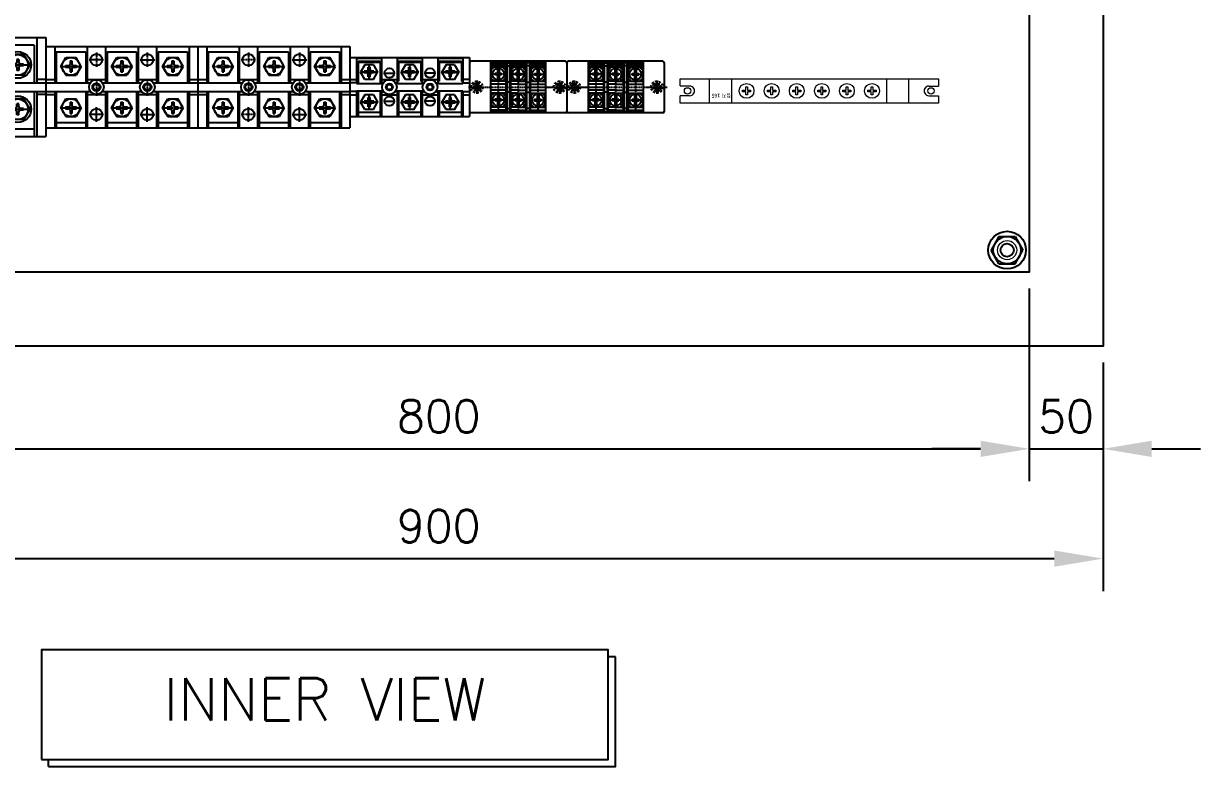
# Model space of a CAD drawing. Header units: millimetres. Extents: x 60229 to 91621, y 21923 to 36546.
# Drawn here: x 69393 to 70190, y 28672 to 29175 of the extents above; entities that cross this region are included whole.
import ezdxf
from ezdxf.enums import TextEntityAlignment as Align

# ---------------------------------------------------------------- set-up
doc = ezdxf.new("R2010")
doc.units = ezdxf.units.MM
doc.linetypes.add('CENTER2', pattern=[1.125, 0.75, -0.125, 0.125, -0.125])
doc.linetypes.add('HIDDEN', pattern=[2.5, 1.5, -1])
for name, color, linetype in [('CEN', 1, 'CENTER2'), ('D', 3, 'Continuous'), ('HID', 2, 'HIDDEN'), ('MCCB및기기 심벌(제출)', 4, 'Continuous'), ('속판', 3, 'Continuous'), ('속판.500(구멍NC)', 2, 'Continuous')]:
    doc.layers.add(name, color=color, linetype=linetype)
doc.styles.add('GHS', font='romans.shx', dxfattribs={"bigfont": 'ghs.shx'})
doc.styles.add('gs-1', font='NGULIM.TTF')
doc.styles.add('ROMANS', font='romans.shx', dxfattribs={"bigfont": 'fhg.shx'})
doc.dimstyles.new('STANDARD$0', dxfattribs={"dimscale": 12, "dimtxt": 2, "dimasz": 3, "dimexe": 2, "dimexo": 1, "dimgap": 1, "dimtad": 1, "dimdec": 0, "dimzin": 0, "dimdsep": 46, "dimtxsty": 'ROMANS', "dimcen": 0, "dimclrd": 3, "dimclre": 3, "dimclrt": 7, "dimadec": 0, "dimazin": 0, "dimtfac": 0.5, "dimtdec": 0, "dimtix": 1, "dimtmove": 1, "dimatfit": 3, "dimfxl": 1, "dimtolj": 1, "dimtzin": 0, "dimarcsym": 0})

# ---------------------------------------------------------------- blocks, each defined once
blk = doc.blocks.new('*D185')
at = {"color": 3, "lineweight": -2, "transparency": 16777216}
for p, q in [((69274.42, 28995.64), (69274.42, 28865.11)), ((70074.42, 28995.64), (70074.42, 28865.11)), ((69307.42, 28887.11), (70041.42, 28887.11))]:
    blk.add_line(p, q, dxfattribs=at)
at = {"color": 3, "transparency": 16777216}
for points in [[(69307.42, 28892.61), (69307.42, 28881.61), (69274.42, 28887.11)], [(70041.42, 28892.61), (70041.42, 28881.61), (70074.42, 28887.11)]]:
    blk.add_solid(points, dxfattribs=at)
at = {"lineweight": -2, "transparency": 16777216, "insert": (69674.42, 28909.11), "char_height": 22, "attachment_point": 5, "style": 'ROMANS'}
blk.add_mtext('\\A1;800', dxfattribs=at)
blk = doc.blocks.new('*D186')
at = {"color": 3, "lineweight": -2, "transparency": 16777216}
for p, q in [((70074.42, 28995.64), (70074.42, 28865.11)), ((70124.42, 28945.64), (70124.42, 28865.11)), ((70041.42, 28887.11), (70008.42, 28887.11)), ((70074.42, 28887.11), (70124.42, 28887.11)), ((70157.42, 28887.11), (70190.42, 28887.11))]:
    blk.add_line(p, q, dxfattribs=at)
at = {"color": 3, "transparency": 16777216}
for points in [[(70041.42, 28892.61), (70041.42, 28881.61), (70074.42, 28887.11)], [(70157.42, 28892.61), (70157.42, 28881.61), (70124.42, 28887.11)]]:
    blk.add_solid(points, dxfattribs=at)
at = {"lineweight": -2, "transparency": 16777216, "insert": (70099.42, 28909.11), "char_height": 22, "attachment_point": 5, "style": 'ROMANS'}
blk.add_mtext('\\A1;50', dxfattribs=at)
blk = doc.blocks.new('*D187')
at = {"color": 3, "lineweight": -2, "transparency": 16777216}
for p, q in [((69224.42, 28945.64), (69224.42, 28790.78)), ((70124.42, 28945.64), (70124.42, 28790.78)), ((69257.42, 28812.78), (70091.42, 28812.78))]:
    blk.add_line(p, q, dxfattribs=at)
at = {"color": 3, "transparency": 16777216}
for points in [[(69257.42, 28818.28), (69257.42, 28807.28), (69224.42, 28812.78)], [(70091.42, 28818.28), (70091.42, 28807.28), (70124.42, 28812.78)]]:
    blk.add_solid(points, dxfattribs=at)
at = {"lineweight": -2, "transparency": 16777216, "insert": (69674.42, 28834.78), "char_height": 22, "attachment_point": 5, "style": 'ROMANS'}
blk.add_mtext('\\A1;900', dxfattribs=at)
blk = doc.blocks.new('A$C24630F88')
at = {"color": 163}
for p, q in [((7.25, 22.08), (2, 12.75)), ((18.25, 22.08), (7.25, 22.08)), ((18.25, 22.08), (23.5, 12.75)), ((7.25, 3.42), (2, 12.75)), ((18.25, 3.42), (23.5, 12.75)), ((18.25, 3.42), (7.25, 3.42))]:
    blk.add_line(p, q, dxfattribs=at)
at = {"color": 252}
blk.add_circle((12.75, 12.75), 12.75, dxfattribs=at)
at = {"color": 163}
blk.add_circle((12.75, 12.75), 9.33, dxfattribs=at)
at = {"color": 153}
blk.add_circle((12.75, 12.75), 4.47, dxfattribs=at)
at = {"layer": '속판', "color": 54, "lineweight": 0}
blk.add_circle((12.75, 12.75), 6.5, dxfattribs=at)
blk = doc.blocks.new('3P 150A')
at = {"color": 2}
for p, q in [((-38.49, 33.51), (77.51, 33.51)), ((-38.49, 33.51), (-38.49, -33.49)), ((-32.29, 33.51), (-32.29, 3.01)), ((-31.99, 33.51), (71.01, 33.51)), ((-20.99, 33.51), (60.01, 33.51)), ((-6.69, 33.51), (-6.69, 3.01)), ((-0.99, 33.51), (-0.99, 26)), ((1.01, 33.51), (1.01, 26)), ((6.71, 33.51), (6.71, 3.01)), ((32.31, 33.51), (32.31, 3.01)), ((38.01, 33.51), (38.01, 26)), ((40.01, 33.51), (40.01, 26)), ((45.71, 33.51), (45.71, 3.01)), ((71.31, 33.51), (71.31, 3.01)), ((77.51, 33.51), (77.51, -33.49)), ((-30.49, 28.51), (-8.49, 28.51)), ((-30.49, 28.51), (-30.49, 3.01)), ((-8.49, 28.51), (-8.49, 3.01)), ((8.51, 28.51), (8.51, 3.01)), ((8.51, 28.51), (30.51, 28.51)), ((30.51, 28.51), (30.51, 3.01)), ((69.51, 28.51), (47.51, 28.51)), ((47.51, 28.51), (47.51, 3.01)), ((69.51, 28.51), (69.51, 3.01)), ((-27.58, 15.01), (-23.54, 22.01)), ((-23.54, 22.01), (-15.45, 22.01)), ((-20.09, 18.76), (-18.89, 18.76)), ((-20.09, 18.76), (-20.09, 16.61)), ((-18.89, 18.76), (-18.89, 16.61)), ((-11.41, 15.01), (-15.45, 22.01)), ((-0.99, 17.02), (-0.99, 5.11)), ((1.01, 17.02), (1.01, 5.11)), ((11.42, 15.01), (15.46, 22.01)), ((15.46, 22.01), (23.55, 22.01)), ((18.91, 18.76), (20.11, 18.76)), ((18.91, 18.76), (18.91, 16.61)), ((20.11, 18.76), (20.11, 16.61)), ((27.59, 15.01), (23.55, 22.01)), ((38.01, 17.02), (38.01, 5.11)), ((40.01, 17.02), (40.01, 5.11)), ((50.42, 15.01), (54.46, 22.01)), ((62.55, 22.01), (54.46, 22.01)), ((57.91, 18.76), (57.91, 16.61)), ((59.11, 18.76), (57.91, 18.76)), ((59.11, 18.76), (59.11, 16.61)), ((66.59, 15.01), (62.55, 22.01)), ((-27.58, 15.01), (-23.54, 8.01)), ((-23.54, 8.01), (-15.45, 8.01)), ((-23.24, 15.61), (-23.24, 14.41)), ((-23.24, 15.61), (-21.09, 15.61)), ((-23.24, 14.41), (-21.09, 14.41)), ((-20.09, 13.41), (-20.09, 11.26)), ((-20.09, 11.26), (-18.89, 11.26)), ((-18.89, 13.41), (-18.89, 11.26)), ((-17.89, 15.61), (-15.74, 15.61)), ((-17.89, 14.41), (-15.74, 14.41)), ((-15.74, 15.61), (-15.74, 14.41)), ((-11.41, 15.01), (-15.45, 8.01)), ((11.42, 15.01), (15.46, 8.01)), ((15.46, 8.01), (23.55, 8.01)), ((15.76, 15.61), (15.76, 14.41)), ((15.76, 15.61), (17.91, 15.61)), ((15.76, 14.41), (17.91, 14.41)), ((18.91, 13.41), (18.91, 11.26)), ((18.91, 11.26), (20.11, 11.26)), ((20.11, 13.41), (20.11, 11.26)), ((21.11, 15.61), (23.26, 15.61)), ((21.11, 14.41), (23.26, 14.41)), ((23.26, 15.61), (23.26, 14.41)), ((27.59, 15.01), (23.55, 8.01)), ((50.42, 15.01), (54.46, 8.01)), ((62.55, 8.01), (54.46, 8.01)), ((56.91, 15.61), (54.76, 15.61)), ((54.76, 15.61), (54.76, 14.41)), ((56.91, 14.41), (54.76, 14.41)), ((57.91, 13.41), (57.91, 11.26)), ((59.11, 11.26), (57.91, 11.26)), ((59.11, 13.41), (59.11, 11.26)), ((62.26, 15.61), (60.11, 15.61)), ((62.26, 14.41), (60.11, 14.41)), ((62.26, 15.61), (62.26, 14.41)), ((66.59, 15.01), (62.55, 8.01)), ((-38.49, 5.11), (-32.29, 5.11)), ((-38.49, 3.01), (-3.99, 3.01)), ((-6.49, 5.11), (6.51, 5.11)), ((4.01, 3.01), (35.01, 3.01)), ((45.51, 5.11), (32.51, 5.11)), ((43.01, 3.01), (77.51, 3.01)), ((77.51, 5.11), (71.31, 5.11)), ((-38.49, -2.99), (-3.99, -2.99)), ((-38.49, -5.09), (-32.29, -5.09)), ((-32.29, -2.99), (-32.29, -33.49)), ((-30.49, -2.99), (-30.49, -33.49)), ((-8.49, -2.99), (-8.49, -33.49)), ((-6.69, -2.99), (-6.69, -33.49)), ((-6.49, -5.09), (6.51, -5.09)), ((-0.99, -5.09), (-0.99, -17)), ((1.01, -5.09), (1.01, -17)), ((4.01, -2.99), (35.01, -2.99)), ((6.71, -2.99), (6.71, -33.49)), ((8.51, -2.99), (8.51, -33.49)), ((30.51, -2.99), (30.51, -33.49)), ((32.31, -2.99), (32.31, -33.49)), ((45.51, -5.09), (32.51, -5.09)), ((38.01, -5.09), (38.01, -17)), ((40.01, -5.09), (40.01, -17)), ((43.01, -2.99), (77.51, -2.99)), ((45.71, -2.99), (45.71, -33.49)), ((47.51, -2.99), (47.51, -33.49)), ((69.51, -2.99), (69.51, -33.49)), ((71.31, -2.99), (71.31, -33.49)), ((77.51, -5.09), (71.31, -5.09)), ((-27.58, -14.99), (-23.54, -7.99)), ((-27.58, -14.99), (-23.54, -21.99)), ((-23.54, -7.99), (-15.45, -7.99)), ((-23.24, -14.39), (-21.09, -14.39)), ((-23.24, -15.59), (-23.24, -14.39)), ((-23.24, -15.59), (-21.09, -15.59)), ((-20.09, -13.39), (-20.09, -11.24)), ((-20.09, -11.24), (-18.89, -11.24)), ((-18.89, -13.39), (-18.89, -11.24)), ((-17.89, -14.39), (-15.74, -14.39)), ((-17.89, -15.59), (-15.74, -15.59)), ((-15.74, -15.59), (-15.74, -14.39)), ((-11.41, -14.99), (-15.45, -7.99)), ((-11.41, -14.99), (-15.45, -21.99)), ((11.42, -14.99), (15.46, -7.99)), ((11.42, -14.99), (15.46, -21.99)), ((15.46, -7.99), (23.55, -7.99)), ((15.76, -14.39), (17.91, -14.39)), ((15.76, -15.59), (15.76, -14.39)), ((15.76, -15.59), (17.91, -15.59)), ((18.91, -13.39), (18.91, -11.24)), ((18.91, -11.24), (20.11, -11.24)), ((20.11, -13.39), (20.11, -11.24)), ((21.11, -14.39), (23.26, -14.39)), ((21.11, -15.59), (23.26, -15.59)), ((23.26, -15.59), (23.26, -14.39)), ((27.59, -14.99), (23.55, -7.99)), ((27.59, -14.99), (23.55, -21.99)), ((50.42, -14.99), (54.46, -7.99)), ((50.42, -14.99), (54.46, -21.99)), ((62.55, -7.99), (54.46, -7.99)), ((54.76, -15.59), (54.76, -14.39)), ((56.91, -14.39), (54.76, -14.39)), ((56.91, -15.59), (54.76, -15.59)), ((59.11, -11.24), (57.91, -11.24)), ((57.91, -13.39), (57.91, -11.24)), ((59.11, -13.39), (59.11, -11.24)), ((62.26, -14.39), (60.11, -14.39)), ((62.26, -15.59), (60.11, -15.59)), ((62.26, -15.59), (62.26, -14.39)), ((66.59, -14.99), (62.55, -7.99)), ((66.59, -14.99), (62.55, -21.99)), ((-23.54, -21.99), (-15.45, -21.99)), ((-20.09, -18.74), (-20.09, -16.59)), ((-20.09, -18.74), (-18.89, -18.74)), ((-18.89, -18.74), (-18.89, -16.59)), ((15.46, -21.99), (23.55, -21.99)), ((18.91, -18.74), (18.91, -16.59)), ((18.91, -18.74), (20.11, -18.74)), ((20.11, -18.74), (20.11, -16.59)), ((62.55, -21.99), (54.46, -21.99)), ((57.91, -18.74), (57.91, -16.59)), ((59.11, -18.74), (57.91, -18.74)), ((59.11, -18.74), (59.11, -16.59)), ((-30.49, -28.49), (-8.49, -28.49)), ((-0.99, -25.98), (-0.99, -33.49)), ((1.01, -25.98), (1.01, -33.49)), ((8.51, -28.49), (30.51, -28.49)), ((38.01, -25.98), (38.01, -33.49)), ((40.01, -25.98), (40.01, -33.49)), ((69.51, -28.49), (47.51, -28.49)), ((-38.49, -33.49), (77.51, -33.49))]:
    blk.add_line(p, q, dxfattribs=at)
for centre, radius in [((-19.49, 15.01), 9.02), ((0.01, 21.51), 4.6), ((19.51, 15.01), 9.02), ((39.01, 21.51), 4.6), ((58.51, 15.01), 9.02), ((-19.49, 15.01), 7), ((19.51, 15.01), 7), ((58.51, 15.01), 7), ((0.01, 0.01), 5), ((0.01, 0.01), 2.75), ((39.01, 0.01), 5), ((39.01, 0.01), 2.75), ((-19.49, -14.99), 9.02), ((19.51, -14.99), 9.02), ((58.51, -14.99), 9.02), ((-19.49, -14.99), 7), ((19.51, -14.99), 7), ((58.51, -14.99), 7), ((0.01, -21.49), 4.6), ((39.01, -21.49), 4.6)]:
    blk.add_circle(centre, radius, dxfattribs=at)
for centre, start, end in [((-21.09, 16.61), 270, 0), ((-17.89, 16.61), 180, 270), ((17.91, 16.61), 270, 0), ((21.11, 16.61), 180, 270), ((56.91, 16.61), 270, 0), ((60.11, 16.61), 180, 270), ((-21.09, 13.41), 0, 90), ((-17.89, 13.41), 90, 180), ((17.91, 13.41), 0, 90), ((21.11, 13.41), 90, 180), ((56.91, 13.41), 0, 90), ((60.11, 13.41), 90, 180), ((-21.09, -13.39), 270, 0), ((-21.09, -16.59), 0, 90), ((-17.89, -13.39), 180, 270), ((-17.89, -16.59), 90, 180), ((17.91, -13.39), 270, 0), ((17.91, -16.59), 0, 90), ((21.11, -13.39), 180, 270), ((21.11, -16.59), 90, 180), ((56.91, -13.39), 270, 0), ((56.91, -16.59), 0, 90), ((60.11, -13.39), 180, 270), ((60.11, -16.59), 90, 180)]:
    blk.add_arc(centre, 1, start, end, dxfattribs=at)
at = {"layer": 'CEN'}
for p, q in [((-4.89, 21.51), (5.44, 21.51)), ((43.91, 21.51), (33.57, 21.51)), ((-10.37, 15.01), (-28.61, 15.01)), ((28.63, 15.01), (10.39, 15.01)), ((49.39, 15.01), (67.62, 15.01)), ((0.01, 5.7), (0.01, -5.99)), ((39.01, 5.7), (39.01, -5.99)), ((-10.37, -14.99), (-28.61, -14.99)), ((28.63, -14.99), (10.39, -14.99)), ((49.39, -14.99), (67.62, -14.99)), ((-4.89, -21.49), (5.44, -21.49)), ((43.91, -21.49), (33.57, -21.49))]:
    blk.add_line(p, q, dxfattribs=at)
at = {"layer": 'D', "color": 1}
for centre in [(0.01, 0.01), (39.01, 0.01)]:
    blk.add_circle(centre, 2.1, dxfattribs=at)
blk = doc.blocks.new('3P 100A')
at = {"color": 2}
for p, q in [((-34.25, 27.66), (68.75, 27.66)), ((-34.25, 27.66), (-34.25, -27.34)), ((-28.25, 27.66), (-28.25, 3.16)), ((-27.25, 24.16), (-7.25, 24.16)), ((-27.25, 24.16), (-27.25, 3.16)), ((-23.25, 27.66), (57.75, 27.66)), ((-7.25, 24.16), (-7.25, 3.16)), ((-6.25, 27.66), (-6.25, 3.16)), ((6.25, 27.66), (6.25, 3.16)), ((7.25, 24.16), (27.25, 24.16)), ((7.25, 24.16), (7.25, 3.16)), ((27.25, 24.16), (27.25, 3.16)), ((28.25, 27.66), (28.25, 3.16)), ((40.75, 27.66), (40.75, 3.16)), ((41.75, 24.16), (61.75, 24.16)), ((41.75, 24.16), (41.75, 3.16)), ((61.75, 24.16), (61.75, 3.16)), ((62.75, 27.66), (62.75, 3.16)), ((68.75, 27.66), (68.75, -27.34)), ((-24.17, 14.16), (-20.71, 20.16)), ((-20.71, 20.16), (-13.78, 20.16)), ((-17.85, 17.91), (-16.65, 17.91)), ((-17.85, 17.91), (-17.85, 15.76)), ((-16.65, 17.91), (-16.65, 15.76)), ((-10.32, 14.16), (-13.78, 20.16)), ((10.33, 14.16), (13.79, 20.16)), ((13.79, 20.16), (20.72, 20.16)), ((16.65, 17.91), (17.85, 17.91)), ((16.65, 17.91), (16.65, 15.76)), ((17.85, 17.91), (17.85, 15.76)), ((24.18, 14.16), (20.72, 20.16)), ((44.83, 14.16), (48.29, 20.16)), ((48.29, 20.16), (55.22, 20.16)), ((51.15, 17.91), (51.15, 15.76)), ((51.15, 17.91), (52.35, 17.91)), ((52.35, 17.91), (52.35, 15.76)), ((58.68, 14.16), (55.22, 20.16)), ((-24.17, 14.16), (-20.71, 8.16)), ((-21, 14.76), (-21, 13.56)), ((-21, 14.76), (-18.85, 14.76)), ((-21, 13.56), (-18.85, 13.56)), ((-20.71, 8.16), (-13.78, 8.16)), ((-17.85, 12.56), (-17.85, 10.41)), ((-17.85, 10.41), (-16.65, 10.41)), ((-16.65, 12.56), (-16.65, 10.41)), ((-15.65, 14.76), (-13.5, 14.76)), ((-15.65, 13.56), (-13.5, 13.56)), ((-10.32, 14.16), (-13.78, 8.16)), ((-13.5, 14.76), (-13.5, 13.56)), ((10.33, 14.16), (13.79, 8.16)), ((13.5, 14.76), (13.5, 13.56)), ((13.5, 14.76), (15.65, 14.76)), ((13.5, 13.56), (15.65, 13.56)), ((13.79, 8.16), (20.72, 8.16)), ((16.65, 12.56), (16.65, 10.41)), ((16.65, 10.41), (17.85, 10.41)), ((17.85, 12.56), (17.85, 10.41)), ((18.85, 14.76), (21, 14.76)), ((18.85, 13.56), (21, 13.56)), ((24.18, 14.16), (20.72, 8.16)), ((21, 14.76), (21, 13.56)), ((44.83, 14.16), (48.29, 8.16)), ((48, 14.76), (50.15, 14.76)), ((48, 14.76), (48, 13.56)), ((48, 13.56), (50.15, 13.56)), ((48.29, 8.16), (55.22, 8.16)), ((51.15, 12.56), (51.15, 10.41)), ((51.15, 10.41), (52.35, 10.41)), ((52.35, 12.56), (52.35, 10.41)), ((53.35, 14.76), (55.5, 14.76)), ((53.35, 13.56), (55.5, 13.56)), ((58.68, 14.16), (55.22, 8.16)), ((55.5, 14.76), (55.5, 13.56)), ((-34.25, 5.26), (-28.25, 5.26)), ((-34.25, 3.16), (-4, 3.16)), ((-6.25, 5.26), (6.25, 5.26)), ((4, 3.16), (30.5, 3.16)), ((28.25, 5.26), (40.75, 5.26)), ((38.5, 3.16), (68.75, 3.16)), ((62.75, 5.26), (68.75, 5.26)), ((-34.25, -2.84), (-4, -2.84)), ((-34.25, -4.94), (-28.25, -4.94)), ((-28.25, -2.84), (-28.25, -27.34)), ((-27.25, -2.84), (-27.25, -27.34)), ((-24.17, -13.84), (-20.71, -7.84)), ((-20.71, -7.84), (-13.78, -7.84)), ((-10.32, -13.84), (-13.78, -7.84)), ((-7.25, -2.84), (-7.25, -27.34)), ((-7.25, -4.94), (7.25, -4.94)), ((-6.25, -2.84), (-6.25, -27.34)), ((4, -2.84), (30.5, -2.84)), ((6.25, -2.84), (6.25, -27.34)), ((7.25, -2.84), (7.25, -27.34)), ((10.33, -13.84), (13.79, -7.84)), ((13.79, -7.84), (20.72, -7.84)), ((24.18, -13.84), (20.72, -7.84)), ((27.25, -2.84), (27.25, -27.34)), ((28.25, -2.84), (28.25, -27.34)), ((28.25, -4.94), (40.75, -4.94)), ((38.5, -2.84), (68.75, -2.84)), ((40.75, -2.84), (40.75, -27.34)), ((41.75, -2.84), (41.75, -27.34)), ((44.83, -13.84), (48.29, -7.84)), ((48.29, -7.84), (55.22, -7.84)), ((58.68, -13.84), (55.22, -7.84)), ((61.75, -2.84), (61.75, -27.34)), ((62.75, -2.84), (62.75, -27.34)), ((62.75, -4.94), (68.75, -4.94)), ((-24.17, -13.84), (-20.71, -19.84)), ((-21, -13.24), (-18.85, -13.24)), ((-21, -13.24), (-21, -14.44)), ((-21, -14.44), (-18.85, -14.44)), ((-17.85, -10.09), (-17.85, -12.24)), ((-17.85, -10.09), (-16.65, -10.09)), ((-17.85, -15.44), (-17.85, -17.59)), ((-16.65, -10.09), (-16.65, -12.24)), ((-16.65, -15.44), (-16.65, -17.59)), ((-15.65, -13.24), (-13.5, -13.24)), ((-15.65, -14.44), (-13.5, -14.44)), ((-10.32, -13.84), (-13.78, -19.84)), ((-13.5, -13.24), (-13.5, -14.44)), ((10.33, -13.84), (13.79, -19.84)), ((13.5, -13.24), (15.65, -13.24)), ((13.5, -13.24), (13.5, -14.44)), ((13.5, -14.44), (15.65, -14.44)), ((16.65, -10.09), (16.65, -12.24)), ((16.65, -10.09), (17.85, -10.09)), ((16.65, -15.44), (16.65, -17.59)), ((17.85, -10.09), (17.85, -12.24)), ((17.85, -15.44), (17.85, -17.59)), ((18.85, -13.24), (21, -13.24)), ((18.85, -14.44), (21, -14.44)), ((24.18, -13.84), (20.72, -19.84)), ((21, -13.24), (21, -14.44)), ((44.83, -13.84), (48.29, -19.84)), ((48, -13.24), (48, -14.44)), ((48, -13.24), (50.15, -13.24)), ((48, -14.44), (50.15, -14.44)), ((51.15, -10.09), (52.35, -10.09)), ((51.15, -10.09), (51.15, -12.24)), ((51.15, -15.44), (51.15, -17.59)), ((52.35, -10.09), (52.35, -12.24)), ((52.35, -15.44), (52.35, -17.59)), ((53.35, -13.24), (55.5, -13.24)), ((53.35, -14.44), (55.5, -14.44)), ((58.68, -13.84), (55.22, -19.84)), ((55.5, -13.24), (55.5, -14.44)), ((-27.25, -23.84), (-7.25, -23.84)), ((-20.71, -19.84), (-13.78, -19.84)), ((-17.85, -17.59), (-16.65, -17.59)), ((7.25, -23.84), (27.25, -23.84)), ((13.79, -19.84), (20.72, -19.84)), ((16.65, -17.59), (17.85, -17.59)), ((41.75, -23.84), (61.75, -23.84)), ((48.29, -19.84), (55.22, -19.84)), ((51.15, -17.59), (52.35, -17.59)), ((-34.25, -27.34), (68.75, -27.34))]:
    blk.add_line(p, q, dxfattribs=at)
for centre, radius in [((-17.25, 14.16), 6), ((0, 18.66), 4), ((17.25, 14.16), 6), ((34.5, 18.66), 4), ((51.75, 14.16), 6), ((0, 0.16), 5), ((0, 0.16), 2.75), ((34.5, 0.16), 5), ((34.5, 0.16), 2.75), ((-17.25, -13.84), 6), ((17.25, -13.84), 6), ((51.75, -13.84), 6), ((0, -18.34), 4), ((34.5, -18.34), 4)]:
    blk.add_circle(centre, radius, dxfattribs=at)
for centre, start, end in [((-18.85, 15.76), 270, 0), ((-18.85, 12.56), 0, 90), ((-15.65, 15.76), 180, 270), ((-15.65, 12.56), 90, 180), ((15.65, 15.76), 270, 0), ((15.65, 12.56), 0, 90), ((18.85, 15.76), 180, 270), ((18.85, 12.56), 90, 180), ((50.15, 15.76), 270, 0), ((50.15, 12.56), 0, 90), ((53.35, 15.76), 180, 270), ((53.35, 12.56), 90, 180), ((-18.85, -12.24), 270, 0), ((-18.85, -15.44), 0, 90), ((-15.65, -12.24), 180, 270), ((-15.65, -15.44), 90, 180), ((15.65, -12.24), 270, 0), ((15.65, -15.44), 0, 90), ((18.85, -12.24), 180, 270), ((18.85, -15.44), 90, 180), ((50.15, -12.24), 270, 0), ((50.15, -15.44), 0, 90), ((53.35, -12.24), 180, 270), ((53.35, -15.44), 90, 180)]:
    blk.add_arc(centre, 1, start, end, dxfattribs=at)
at = {"layer": 'CEN'}
for p, q in [((4.77, 18.66), (-5.03, 18.66)), ((0, 23.58), (0, 13.73)), ((29.74, 18.66), (39.54, 18.66)), ((34.5, 23.58), (34.5, 13.73)), ((-24.63, 14.16), (-10, 14.16)), ((9.87, 14.16), (24.5, 14.16)), ((44.37, 14.16), (59, 14.16)), ((0, 5.84), (0, -5.84)), ((34.5, 5.84), (34.5, -5.84)), ((-24.63, -13.84), (-10, -13.84)), ((0, -23.26), (0, -13.41)), ((9.87, -13.84), (24.5, -13.84)), ((34.5, -23.26), (34.5, -13.41)), ((44.37, -13.84), (59, -13.84)), ((4.77, -18.34), (-5.03, -18.34)), ((29.74, -18.34), (39.54, -18.34))]:
    blk.add_line(p, q, dxfattribs=at)
at = {"layer": 'D', "color": 1}
for centre in [(0, 0.16), (34.5, 0.16)]:
    blk.add_circle(centre, 2.1, dxfattribs=at)
blk = doc.blocks.new('3P 60A')
at = {"color": 2}
for p, q in [((-26.74, 20.01), (-26.74, -19.99)), ((-26.74, 20.01), (54.26, 20.01)), ((-22.24, 20.01), (-22.24, 2.51)), ((-22.24, 19.51), (-5.24, 19.51)), ((-21.24, 17.51), (-6.24, 17.51)), ((-21.24, 17.51), (-21.24, 2.51)), ((-21.24, 17.01), (-6.24, 17.01)), ((-6.24, 17.51), (-6.24, 2.51)), ((-5.24, 20.01), (-5.24, 2.51)), ((5.26, 20.01), (5.26, 2.51)), ((5.26, 19.51), (22.26, 19.51)), ((6.26, 17.51), (21.26, 17.51)), ((6.26, 17.51), (6.26, 4.01)), ((6.26, 17.01), (21.26, 17.01)), ((21.26, 17.51), (21.26, 4.01)), ((22.26, 20.01), (22.26, 2.51)), ((32.76, 20.01), (32.76, 2.51)), ((32.76, 19.51), (49.76, 19.51)), ((33.76, 17.51), (48.76, 17.51)), ((33.76, 17.51), (33.76, 4.01)), ((33.76, 17.01), (48.76, 17.01)), ((48.76, 17.51), (48.76, 4.01)), ((49.76, 20.01), (49.76, 2.51)), ((54.26, 20.01), (54.26, -19.99)), ((-16.63, 15.21), (-19.52, 10.21)), ((-16.63, 5.21), (-19.52, 10.21)), ((-15.34, 10.81), (-16.99, 10.81)), ((-16.99, 10.81), (-16.99, 9.61)), ((-15.34, 9.61), (-16.99, 9.61)), ((-10.86, 15.21), (-16.63, 15.21)), ((-14.34, 11.81), (-14.34, 13.46)), ((-13.14, 13.46), (-14.34, 13.46)), ((-14.34, 6.96), (-14.34, 8.61)), ((-13.14, 11.81), (-13.14, 13.46)), ((-13.14, 6.96), (-13.14, 8.61)), ((-10.49, 10.81), (-12.14, 10.81)), ((-10.49, 9.61), (-12.14, 9.61)), ((-10.86, 15.21), (-7.97, 10.21)), ((-10.86, 5.21), (-7.97, 10.21)), ((-10.49, 10.81), (-10.49, 9.61)), ((10.87, 15.21), (7.98, 10.21)), ((10.87, 5.21), (7.98, 10.21)), ((12.16, 10.81), (10.51, 10.81)), ((10.51, 10.81), (10.51, 9.61)), ((12.16, 9.61), (10.51, 9.61)), ((16.64, 15.21), (10.87, 15.21)), ((13.16, 11.81), (13.16, 13.46)), ((14.36, 13.46), (13.16, 13.46)), ((13.16, 6.96), (13.16, 8.61)), ((14.36, 11.81), (14.36, 13.46)), ((14.36, 6.96), (14.36, 8.61)), ((17.01, 10.81), (15.36, 10.81)), ((17.01, 9.61), (15.36, 9.61)), ((16.64, 15.21), (19.53, 10.21)), ((16.64, 5.21), (19.53, 10.21)), ((17.01, 10.81), (17.01, 9.61)), ((38.37, 15.21), (35.48, 10.21)), ((38.37, 5.21), (35.48, 10.21)), ((39.66, 10.81), (38.01, 10.81)), ((38.01, 10.81), (38.01, 9.61)), ((39.66, 9.61), (38.01, 9.61)), ((44.14, 15.21), (38.37, 15.21)), ((40.66, 11.81), (40.66, 13.46)), ((41.86, 13.46), (40.66, 13.46)), ((40.66, 6.96), (40.66, 8.61)), ((41.86, 11.81), (41.86, 13.46)), ((41.86, 6.96), (41.86, 8.61)), ((44.51, 10.81), (42.86, 10.81)), ((44.51, 9.61), (42.86, 9.61)), ((44.14, 15.21), (47.03, 10.21)), ((44.14, 5.21), (47.03, 10.21)), ((44.51, 10.81), (44.51, 9.61)), ((-26.74, 5.21), (-22.24, 5.21)), ((-22.24, 3.01), (-26.74, 3.01)), ((-22.24, 4.01), (-21.24, 4.01)), ((-22.24, 2.51), (-5.24, 2.51)), ((-10.86, 5.21), (-16.63, 5.21)), ((-13.14, 6.96), (-14.34, 6.96)), ((-6.24, 4.01), (-5.24, 4.01)), ((-5.24, 5.21), (5.26, 5.21)), ((-3.99, 3.01), (-5.24, 3.01)), ((5.26, 3.01), (4.01, 3.01)), ((5.26, 4.01), (6.26, 4.01)), ((5.26, 2.51), (22.26, 2.51)), ((16.64, 5.21), (10.87, 5.21)), ((14.36, 6.96), (13.16, 6.96)), ((21.26, 4.01), (22.26, 4.01)), ((22.26, 5.21), (32.76, 5.21)), ((22.26, 3.01), (23.51, 3.01)), ((31.51, 3.01), (32.76, 3.01)), ((32.76, 4.01), (33.76, 4.01)), ((32.76, 2.51), (49.76, 2.51)), ((44.14, 5.21), (38.37, 5.21)), ((41.86, 6.96), (40.66, 6.96)), ((48.76, 4.01), (49.76, 4.01)), ((54.26, 5.21), (49.76, 5.21)), ((49.76, 3.01), (54.26, 3.01)), ((-22.24, -2.99), (-26.74, -2.99)), ((-26.74, -5.19), (-22.24, -5.19)), ((-22.24, -2.49), (-22.24, -19.99)), ((-22.24, -2.49), (-5.24, -2.49)), ((-22.24, -3.99), (-21.24, -3.99)), ((-21.24, -2.49), (-21.24, -19.99)), ((-16.63, -5.19), (-19.52, -10.19)), ((-10.86, -5.19), (-16.63, -5.19)), ((-14.34, -8.59), (-14.34, -6.94)), ((-13.14, -6.94), (-14.34, -6.94)), ((-13.14, -8.59), (-13.14, -6.94)), ((-10.86, -5.19), (-7.97, -10.19)), ((-6.24, -2.49), (-6.24, -19.99)), ((-6.24, -3.99), (-5.24, -3.99)), ((-5.24, -2.49), (-5.24, -19.99)), ((-3.99, -2.99), (-5.24, -2.99)), ((-5.24, -5.19), (5.26, -5.19)), ((5.26, -2.99), (4.01, -2.99)), ((5.26, -2.49), (5.26, -19.99)), ((5.26, -2.49), (22.26, -2.49)), ((5.26, -3.99), (6.26, -3.99)), ((6.26, -2.49), (6.26, -19.99)), ((10.87, -5.19), (7.98, -10.19)), ((16.64, -5.19), (10.87, -5.19)), ((13.16, -8.59), (13.16, -6.94)), ((14.36, -6.94), (13.16, -6.94)), ((14.36, -8.59), (14.36, -6.94)), ((16.64, -5.19), (19.53, -10.19)), ((21.26, -2.49), (21.26, -19.99)), ((21.26, -3.99), (22.26, -3.99)), ((22.26, -2.49), (22.26, -19.99)), ((22.26, -2.99), (23.51, -2.99)), ((22.26, -5.19), (32.76, -5.19)), ((31.51, -2.99), (32.76, -2.99)), ((32.76, -2.49), (49.76, -2.49)), ((32.76, -2.49), (32.76, -19.99)), ((32.76, -3.99), (33.76, -3.99)), ((32.76, -3.99), (33.76, -3.99)), ((33.76, -2.49), (33.76, -19.99)), ((38.37, -5.19), (35.48, -10.19)), ((44.14, -5.19), (38.37, -5.19)), ((40.66, -8.59), (40.66, -6.94)), ((41.86, -6.94), (40.66, -6.94)), ((41.86, -8.59), (41.86, -6.94)), ((44.14, -5.19), (47.03, -10.19)), ((48.76, -2.49), (48.76, -19.99)), ((48.76, -3.99), (49.76, -3.99)), ((48.76, -3.99), (49.76, -3.99)), ((49.76, -2.49), (49.76, -19.99)), ((49.76, -2.99), (54.26, -2.99)), ((49.76, -5.19), (54.26, -5.19)), ((-16.63, -15.19), (-19.52, -10.19)), ((-15.34, -9.59), (-16.99, -9.59)), ((-16.99, -9.59), (-16.99, -10.79)), ((-15.34, -10.79), (-16.99, -10.79)), ((-10.86, -15.19), (-16.63, -15.19)), ((-14.34, -13.44), (-14.34, -11.79)), ((-13.14, -13.44), (-14.34, -13.44)), ((-13.14, -13.44), (-13.14, -11.79)), ((-10.49, -9.59), (-12.14, -9.59)), ((-10.49, -10.79), (-12.14, -10.79)), ((-10.86, -15.19), (-7.97, -10.19)), ((-10.49, -9.59), (-10.49, -10.79)), ((10.87, -15.19), (7.98, -10.19)), ((12.16, -9.59), (10.51, -9.59)), ((10.51, -9.59), (10.51, -10.79)), ((12.16, -10.79), (10.51, -10.79)), ((16.64, -15.19), (10.87, -15.19)), ((13.16, -13.44), (13.16, -11.79)), ((14.36, -13.44), (13.16, -13.44)), ((14.36, -13.44), (14.36, -11.79)), ((17.01, -9.59), (15.36, -9.59)), ((17.01, -10.79), (15.36, -10.79)), ((16.64, -15.19), (19.53, -10.19)), ((17.01, -9.59), (17.01, -10.79)), ((38.37, -15.19), (35.48, -10.19)), ((39.66, -9.59), (38.01, -9.59)), ((38.01, -9.59), (38.01, -10.79)), ((39.66, -10.79), (38.01, -10.79)), ((44.14, -15.19), (38.37, -15.19)), ((40.66, -13.44), (40.66, -11.79)), ((41.86, -13.44), (40.66, -13.44)), ((41.86, -13.44), (41.86, -11.79)), ((44.51, -9.59), (42.86, -9.59)), ((44.51, -10.79), (42.86, -10.79)), ((44.14, -15.19), (47.03, -10.19)), ((44.51, -9.59), (44.51, -10.79)), ((-26.74, -19.99), (54.26, -19.99)), ((-21.24, -16.99), (-6.24, -16.99)), ((6.26, -16.99), (21.26, -16.99)), ((33.76, -16.99), (48.76, -16.99))]:
    blk.add_line(p, q, dxfattribs=at)
for centre, radius in [((0.01, 9.51), 3.25), ((27.51, 9.51), 3.25), ((0.01, 0.01), 5), ((0.01, 0.01), 2.35), ((27.51, 0.01), 5), ((27.51, 0.01), 2.35), ((0.01, -9.49), 3.25), ((27.51, -9.49), 3.25)]:
    blk.add_circle(centre, radius, dxfattribs=at)
for centre, start, end in [((-15.34, 11.81), 270, 0), ((-15.34, 8.61), 0, 90), ((-12.14, 11.81), 180, 270), ((-12.14, 8.61), 90, 180), ((12.16, 11.81), 270, 0), ((12.16, 8.61), 0, 90), ((15.36, 11.81), 180, 270), ((15.36, 8.61), 90, 180), ((39.66, 11.81), 270, 0), ((39.66, 8.61), 0, 90), ((42.86, 11.81), 180, 270), ((42.86, 8.61), 90, 180), ((-15.34, -8.59), 270, 0), ((-15.34, -11.79), 0, 90), ((-12.14, -8.59), 180, 270), ((-12.14, -11.79), 90, 180), ((12.16, -8.59), 270, 0), ((12.16, -11.79), 0, 90), ((15.36, -8.59), 180, 270), ((15.36, -11.79), 90, 180), ((39.66, -8.59), 270, 0), ((39.66, -11.79), 0, 90), ((42.86, -8.59), 180, 270), ((42.86, -11.79), 90, 180)]:
    blk.add_arc(centre, 1, start, end, dxfattribs=at)
at = {"layer": 'CEN'}
for p, q in [((-7.57, 10.21), (-19.84, 10.21)), ((-18.11, 10.21), (-9.21, 10.21)), ((-13.74, 4.75), (-13.74, 15.71)), ((-3.42, 9.51), (3.45, 9.51)), ((19.93, 10.21), (7.66, 10.21)), ((9.42, 10.21), (18.32, 10.21)), ((13.76, 4.75), (13.76, 15.71)), ((30.94, 9.51), (24.07, 9.51)), ((47.43, 10.21), (35.16, 10.21)), ((36.79, 10.21), (45.69, 10.21)), ((41.26, 4.75), (41.26, 15.71)), ((-13.74, -15.65), (-13.74, -4.69)), ((13.76, -15.65), (13.76, -4.69)), ((41.26, -15.65), (41.26, -4.69)), ((-7.57, -10.19), (-19.84, -10.19)), ((-18.11, -10.19), (-9.21, -10.19)), ((-3.42, -9.49), (3.45, -9.49)), ((19.93, -10.19), (7.66, -10.19)), ((9.42, -10.19), (18.16, -10.19)), ((30.94, -9.49), (24.07, -9.49)), ((47.43, -10.19), (35.16, -10.19)), ((36.79, -10.19), (45.85, -10.19))]:
    blk.add_line(p, q, dxfattribs=at)
at = {"layer": 'D', "color": 1}
for centre in [(0.01, 0.01), (27.51, 0.01)]:
    blk.add_circle(centre, 1.7, dxfattribs=at)
blk = doc.blocks.new('3P 30A')
at = {"color": 2}
for p, q in [((-5.02, 16.51), (-5.02, -16.49)), ((59.98, 17.51), (-4.02, 17.51)), ((9.29, 17.51), (9.29, -17.49)), ((27.89, 17.01), (9.29, 17.01)), ((9.38, 17.51), (9.38, 17.01)), ((27.98, 17.01), (9.38, 17.01)), ((20.19, 16.55), (19.69, 17.01)), ((19.69, 17.01), (19.69, -16.99)), ((20.19, 16.55), (22.19, 16.55)), ((20.19, 16.55), (20.19, -16.99)), ((22.69, 17.01), (22.19, 16.55)), ((22.19, 16.55), (22.19, -16.99)), ((22.69, 17.01), (22.69, -16.99)), ((27.98, 17.01), (46.58, 17.01)), ((33.18, 17.01), (33.68, 16.55)), ((33.18, 17.01), (33.18, -16.99)), ((35.68, 16.55), (33.68, 16.55)), ((33.68, 16.55), (33.68, -16.99)), ((35.68, 16.55), (36.18, 17.01)), ((35.68, 16.55), (35.68, -16.99)), ((36.18, 17.01), (36.18, -16.99)), ((46.58, 17.51), (46.58, -17.49)), ((60.98, 16.51), (60.98, -16.49)), ((19.69, 15.51), (9.29, 15.51)), ((19.69, 14.51), (9.29, 14.51)), ((11.62, 13.51), (9.74, 11.63)), ((19.24, 13.51), (9.74, 13.51)), ((9.74, 13.51), (9.74, 4.01)), ((12.24, 9.26), (12.24, 8.26)), ((13.49, 9.26), (12.24, 9.26)), ((13.49, 8.26), (12.24, 8.26)), ((13.99, 12.73), (13.99, 9.76)), ((14.99, 12.73), (14.99, 9.76)), ((16.74, 9.26), (15.49, 9.26)), ((16.74, 8.26), (15.49, 8.26)), ((16.74, 9.26), (16.74, 8.26)), ((17.36, 13.51), (19.24, 11.63)), ((19.24, 13.51), (19.24, 4.01)), ((20.19, 14.51), (22.19, 14.51)), ((27.89, 15.51), (22.69, 15.51)), ((27.89, 14.51), (22.69, 14.51)), ((27.89, 13.51), (23.14, 13.51)), ((25.02, 13.51), (23.14, 11.63)), ((23.14, 13.51), (23.14, 4.01)), ((26.89, 9.26), (25.64, 9.26)), ((25.64, 9.26), (25.64, 8.26)), ((26.89, 8.26), (25.64, 8.26)), ((27.39, 12.73), (27.39, 9.76)), ((27.98, 15.51), (33.18, 15.51)), ((27.98, 14.51), (33.18, 14.51)), ((27.98, 13.51), (32.73, 13.51)), ((28.48, 12.73), (28.48, 9.76)), ((28.98, 9.26), (30.23, 9.26)), ((28.98, 8.26), (30.23, 8.26)), ((30.23, 9.26), (30.23, 8.26)), ((30.86, 13.51), (32.73, 11.63)), ((32.73, 13.51), (32.73, 4.01)), ((35.68, 14.51), (33.68, 14.51)), ((36.18, 15.51), (46.58, 15.51)), ((36.18, 14.51), (46.58, 14.51)), ((38.51, 13.51), (36.63, 11.63)), ((36.63, 13.51), (46.13, 13.51)), ((36.63, 13.51), (36.63, 4.01)), ((39.13, 9.26), (40.38, 9.26)), ((39.13, 9.26), (39.13, 8.26)), ((39.13, 8.26), (40.38, 8.26)), ((40.88, 12.73), (40.88, 9.76)), ((41.88, 12.73), (41.88, 9.76)), ((42.38, 9.26), (43.63, 9.26)), ((42.38, 8.26), (43.63, 8.26)), ((43.63, 9.26), (43.63, 8.26)), ((44.26, 13.51), (46.13, 11.63)), ((46.13, 13.51), (46.13, 4.01)), ((19.69, 2.11), (9.29, 2.11)), ((11.62, 4.01), (9.74, 5.89)), ((19.24, 4.01), (9.74, 4.01)), ((13.99, 7.76), (13.99, 4.79)), ((14.99, 7.76), (14.99, 4.79)), ((17.36, 4.01), (19.24, 5.89)), ((22.19, 3.36), (20.19, 3.36)), ((27.89, 2.11), (22.69, 2.11)), ((25.02, 4.01), (23.14, 5.89)), ((27.89, 4.01), (23.14, 4.01)), ((27.39, 7.76), (27.39, 4.79)), ((27.98, 4.01), (32.73, 4.01)), ((27.98, 2.11), (33.18, 2.11)), ((28.48, 7.76), (28.48, 4.79)), ((30.86, 4.01), (32.73, 5.89)), ((33.68, 3.36), (35.68, 3.36)), ((36.18, 2.11), (46.58, 2.11)), ((38.51, 4.01), (36.63, 5.89)), ((36.63, 4.01), (46.13, 4.01)), ((40.88, 7.76), (40.88, 4.79)), ((41.88, 7.76), (41.88, 4.79)), ((44.26, 4.01), (46.13, 5.89)), ((19.69, -2.09), (9.29, -2.09)), ((19.24, -3.99), (9.74, -3.99)), ((11.62, -3.99), (9.74, -5.87)), ((9.74, -3.99), (9.74, -13.49)), ((13.99, -4.77), (13.99, -7.74)), ((14.99, -4.77), (14.99, -7.74)), ((17.36, -3.99), (19.24, -5.87)), ((19.24, -3.99), (19.24, -13.49)), ((22.19, -3.34), (20.19, -3.34)), ((27.89, -2.09), (22.69, -2.09)), ((27.89, -3.99), (23.14, -3.99)), ((23.14, -3.99), (23.14, -13.49)), ((25.02, -3.99), (23.14, -5.87)), ((27.39, -4.77), (27.39, -7.74)), ((27.98, -2.09), (33.18, -2.09)), ((27.98, -3.99), (32.73, -3.99)), ((28.48, -4.77), (28.48, -7.74)), ((30.86, -3.99), (32.73, -5.87)), ((32.73, -3.99), (32.73, -13.49)), ((33.68, -3.34), (35.68, -3.34)), ((36.18, -2.09), (46.58, -2.09)), ((36.63, -3.99), (46.13, -3.99)), ((38.51, -3.99), (36.63, -5.87)), ((36.63, -3.99), (36.63, -13.49)), ((40.88, -4.77), (40.88, -7.74)), ((41.88, -4.77), (41.88, -7.74)), ((44.26, -3.99), (46.13, -5.87)), ((46.13, -3.99), (46.13, -13.49)), ((19.69, -15.49), (9.29, -15.49)), ((11.62, -13.49), (9.74, -11.61)), ((19.24, -13.49), (9.74, -13.49)), ((12.24, -8.24), (12.24, -9.24)), ((13.49, -8.24), (12.24, -8.24)), ((13.49, -9.24), (12.24, -9.24)), ((13.99, -9.74), (13.99, -12.71)), ((14.99, -9.74), (14.99, -12.71)), ((16.74, -8.24), (15.49, -8.24)), ((16.74, -9.24), (15.49, -9.24)), ((16.74, -8.24), (16.74, -9.24)), ((17.36, -13.49), (19.24, -11.61)), ((20.19, -14.49), (22.19, -14.49)), ((27.89, -15.49), (22.69, -15.49)), ((25.02, -13.49), (23.14, -11.61)), ((27.89, -13.49), (23.14, -13.49)), ((25.64, -8.24), (25.64, -9.24)), ((26.89, -8.24), (25.64, -8.24)), ((26.89, -9.24), (25.64, -9.24)), ((27.39, -9.74), (27.39, -12.71)), ((27.98, -13.49), (32.73, -13.49)), ((27.98, -15.49), (33.18, -15.49)), ((28.48, -9.74), (28.48, -12.71)), ((28.98, -8.24), (30.23, -8.24)), ((28.98, -9.24), (30.23, -9.24)), ((30.23, -8.24), (30.23, -9.24)), ((30.86, -13.49), (32.73, -11.61)), ((35.68, -14.49), (33.68, -14.49)), ((36.18, -15.49), (46.58, -15.49)), ((38.51, -13.49), (36.63, -11.61)), ((36.63, -13.49), (46.13, -13.49)), ((39.13, -8.24), (39.13, -9.24)), ((39.13, -8.24), (40.38, -8.24)), ((39.13, -9.24), (40.38, -9.24)), ((40.88, -9.74), (40.88, -12.71)), ((41.88, -9.74), (41.88, -12.71)), ((42.38, -8.24), (43.63, -8.24)), ((42.38, -9.24), (43.63, -9.24)), ((43.63, -8.24), (43.63, -9.24)), ((44.26, -13.49), (46.13, -11.61)), ((59.98, -17.49), (-4.02, -17.49)), ((27.89, -16.99), (9.29, -16.99)), ((9.38, -17.44), (9.38, -16.94)), ((27.98, -16.99), (9.38, -16.99)), ((20.19, -16.53), (22.19, -16.53)), ((27.98, -16.99), (46.58, -16.99)), ((35.68, -16.53), (33.68, -16.53))]:
    blk.add_line(p, q, dxfattribs=at)
for centre in [(14.49, 8.76), (41.38, 8.76), (14.49, -8.74), (41.38, -8.74)]:
    blk.add_circle(centre, 4, dxfattribs=at)
for centre, radius, start, end in [((-4.02, 16.51), 1, 90, 180), ((59.98, 16.51), 1, 0, 90), ((13.49, 9.76), 0.5, 270, 0), ((13.49, 7.76), 0.5, 0, 90), ((15.49, 9.76), 0.5, 180, 270), ((15.49, 7.76), 0.5, 90, 180), ((27.89, 8.76), 4, 90, 270), ((26.89, 9.76), 0.5, 270, 0), ((26.89, 7.76), 0.5, 0, 90), ((27.98, 8.76), 4, 270, 90), ((28.98, 9.76), 0.5, 180, 270), ((28.98, 7.76), 0.5, 90, 180), ((40.38, 9.76), 0.5, 270, 0), ((40.38, 7.76), 0.5, 0, 90), ((42.38, 9.76), 0.5, 180, 270), ((42.38, 7.76), 0.5, 90, 180), ((13.49, -7.74), 0.5, 270, 0), ((15.49, -7.74), 0.5, 180, 270), ((27.89, -8.74), 4, 90, 270), ((26.89, -7.74), 0.5, 270, 0), ((27.98, -8.74), 4, 270, 90), ((28.98, -7.74), 0.5, 180, 270), ((40.38, -7.74), 0.5, 270, 0), ((42.38, -7.74), 0.5, 180, 270), ((13.49, -9.74), 0.5, 0, 90), ((15.49, -9.74), 0.5, 90, 180), ((26.89, -9.74), 0.5, 0, 90), ((28.98, -9.74), 0.5, 90, 180), ((40.38, -9.74), 0.5, 0, 90), ((42.38, -9.74), 0.5, 90, 180), ((-4.02, -16.49), 1, 180, 270), ((59.98, -16.49), 1, 270, 0)]:
    blk.add_arc(centre, radius, start, end, dxfattribs=at)
at = {"layer": 'CEN'}
for p, q in [((14.49, 17.82), (14.49, -17.85)), ((27.98, 17.75), (27.98, -17.78)), ((41.38, 17.82), (41.38, -17.85)), ((18.52, 8.76), (10.64, 8.76)), ((32.01, 8.76), (24.13, 8.76)), ((37.35, 8.76), (45.24, 8.76)), ((18.45, -8.74), (10.64, -8.74)), ((31.94, -8.74), (24.13, -8.74)), ((37.43, -8.74), (45.24, -8.74))]:
    blk.add_line(p, q, dxfattribs=at)
at = {"layer": 'CEN', "color": 8}
for p, q in [((-5.63, 0.01), (62.82, 0.01)), ((-0.02, 4.44), (-0.02, -4.57)), ((55.98, 4.44), (55.98, -4.57))]:
    blk.add_line(p, q, dxfattribs=at)
at = {"layer": 'D', "color": 1}
for centre in [(-0.02, -0.06), (55.98, -0.06)]:
    blk.add_circle(centre, 1.7, dxfattribs=at)
at = {"layer": 'HID', "color": 2}
for p, q in [((1.97, 2.26), (-2, 2.26)), ((54, 2.26), (57.97, 2.26)), ((1.97, -2.24), (-2, -2.24)), ((54, -2.24), (57.97, -2.24))]:
    blk.add_line(p, q, dxfattribs=at)
for centre in [(-0.02, 0.01), (55.98, 0.01)]:
    blk.add_circle(centre, 4, dxfattribs=at)
for centre, start, end in [((-0.02, 0.01), 131.40962, 228.59038), ((-0.02, 0.01), 311.40962, 48.59038), ((55.98, 0.01), 131.40962, 228.59038), ((55.98, 0.01), 311.40962, 48.59038)]:
    blk.add_arc(centre, 3, start, end, dxfattribs=at)
blk = doc.blocks.new('A$C69D07743')
at = {"layer": 'MCCB및기기 심벌(제출)', "color": 4, "lineweight": 13}
for p, q in [((-84, 8.25), (91, 8.25)), ((-84, 3.25), (-84, 8.25)), ((-64, 8.25), (-64, -8.25)), ((-49, 8.25), (-49, -8.25)), ((56, 8.25), (56, -8.25)), ((71, 8.25), (71, -8.25)), ((91, 8.25), (91, 3.3)), ((-77.55, 3.25), (-84, 3.25)), ((-41.75, -0.55), (-41.75, 0.55)), ((-41.75, 0.55), (-39.55, 0.55)), ((-39.55, 0.55), (-39.55, 2.75)), ((-39.55, 2.75), (-38.45, 2.75)), ((-38.45, 2.75), (-38.45, 0.55)), ((-38.45, 0.55), (-36.25, 0.55)), ((-36.25, 0.55), (-36.25, -0.55)), ((-24.75, -0.55), (-24.75, 0.55)), ((-24.75, 0.55), (-22.55, 0.55)), ((-22.55, 0.55), (-22.55, 2.75)), ((-22.55, 2.75), (-21.45, 2.75)), ((-21.45, 2.75), (-21.45, 0.55)), ((-21.45, 0.55), (-19.25, 0.55)), ((-19.25, 0.55), (-19.25, -0.55)), ((-7.75, -0.55), (-7.75, 0.55)), ((-7.75, 0.55), (-5.55, 0.55)), ((-5.55, 0.55), (-5.55, 2.75)), ((-5.55, 2.75), (-4.45, 2.75)), ((-4.45, 2.75), (-4.45, 0.55)), ((-4.45, 0.55), (-2.25, 0.55)), ((-2.25, 0.55), (-2.25, -0.55)), ((9.25, -0.55), (9.25, 0.55)), ((9.25, 0.55), (11.45, 0.55)), ((11.45, 0.55), (11.45, 2.75)), ((11.45, 2.75), (12.55, 2.75)), ((12.55, 2.75), (12.55, 0.55)), ((12.55, 0.55), (14.75, 0.55)), ((14.75, 0.55), (14.75, -0.55)), ((26.25, -0.55), (26.25, 0.55)), ((26.25, 0.55), (28.45, 0.55)), ((28.45, 0.55), (28.45, 2.75)), ((28.45, 2.75), (29.55, 2.75)), ((29.55, 2.75), (29.55, 0.55)), ((29.55, 0.55), (31.75, 0.55)), ((31.75, 0.55), (31.75, -0.55)), ((43.25, -0.55), (43.25, 0.55)), ((43.25, 0.55), (45.45, 0.55)), ((45.45, 0.55), (45.45, 2.75)), ((45.45, 2.75), (46.55, 2.75)), ((46.55, 2.75), (46.55, 0.55)), ((46.55, 0.55), (48.75, 0.55)), ((48.75, 0.55), (48.75, -0.55)), ((84.55, 3.25), (91, 3.25)), ((-84, -8.25), (-84, -3.25)), ((-77.55, -3.25), (-84, -3.25)), ((-39.55, -0.55), (-41.75, -0.55)), ((-39.55, -2.75), (-39.55, -0.55)), ((-38.45, -2.75), (-39.55, -2.75)), ((-38.45, -0.55), (-38.45, -2.75)), ((-36.25, -0.55), (-38.45, -0.55)), ((-22.55, -0.55), (-24.75, -0.55)), ((-22.55, -2.75), (-22.55, -0.55)), ((-21.45, -2.75), (-22.55, -2.75)), ((-21.45, -0.55), (-21.45, -2.75)), ((-19.25, -0.55), (-21.45, -0.55)), ((-5.55, -0.55), (-7.75, -0.55)), ((-5.55, -2.75), (-5.55, -0.55)), ((-4.45, -2.75), (-5.55, -2.75)), ((-4.45, -0.55), (-4.45, -2.75)), ((-2.25, -0.55), (-4.45, -0.55)), ((11.45, -0.55), (9.25, -0.55)), ((11.45, -2.75), (11.45, -0.55)), ((12.55, -2.75), (11.45, -2.75)), ((12.55, -0.55), (12.55, -2.75)), ((14.75, -0.55), (12.55, -0.55)), ((28.45, -0.55), (26.25, -0.55)), ((28.45, -2.75), (28.45, -0.55)), ((29.55, -2.75), (28.45, -2.75)), ((29.55, -0.55), (29.55, -2.75)), ((31.75, -0.55), (29.55, -0.55)), ((45.45, -0.55), (43.25, -0.55)), ((45.45, -2.75), (45.45, -0.55)), ((46.55, -2.75), (45.45, -2.75)), ((46.55, -0.55), (46.55, -2.75)), ((48.75, -0.55), (46.55, -0.55)), ((84.55, -3.25), (91, -3.25)), ((91, -3.3), (91, -8.25)), ((91, -8.25), (-84, -8.25))]:
    blk.add_line(p, q, dxfattribs=at)
for centre in [(-39, 0), (-22, 0), (-5, 0), (12, 0), (29, 0), (46, 0)]:
    blk.add_circle(centre, 5, dxfattribs=at)
for centre, start, end in [((-77.5, 0), 269.12527, 90.87473), ((84.5, 0), 89.12527, 270.87473)]:
    blk.add_arc(centre, 3.25, start, end, dxfattribs=at)
at = {"layer": '속판.500(구멍NC)', "color": 2, "lineweight": 13}
for centre in [(-79, 0), (86, 0)]:
    blk.add_circle(centre, 2.15, dxfattribs=at)
at = {"layer": 'MCCB및기기 심벌(제출)', "color": 4, "lineweight": 13, "style": 'gs-1'}
blk.add_text('접지 165', height=2.5, dxfattribs=at).set_placement((56.5, 1.99))

msp = doc.modelspace()

# ---------------------------------------------------------------- linework, layer by layer
at = {"color": 0, "lineweight": -2}
msp.add_line((69794.04, 28746.31), (69789.24, 28746.31), dxfattribs=at)
at = {"color": 2, "lineweight": -2}
msp.add_line((69410.04, 28672.08), (69410.04, 28676.88), dxfattribs=at)
at = {"color": 253, "linetype": 'Continuous', "lineweight": -2}
msp.add_lwpolyline([(69224.42, 30356.64), (70124.42, 30356.64), (70124.42, 28956.64), (69224.42, 28956.64)], close=True, dxfattribs=at)
at = {"color": 0, "lineweight": -2}
msp.add_lwpolyline([(69405.24, 28676.88), (69789.24, 28676.88), (69789.24, 28751.11), (69405.24, 28751.11), (69405.24, 28676.88)], close=True, dxfattribs=at)
msp.add_lwpolyline([(69410.04, 28672.08), (69794.04, 28672.08), (69794.04, 28746.31)], dxfattribs=at)
at = {"layer": '속판', "color": 54, "lineweight": -2}
msp.add_lwpolyline([(69274.42, 30306.64), (70074.42, 30306.64), (70074.42, 29006.64), (69274.42, 29006.64)], close=True, dxfattribs=at)

# ---------------------------------------------------------------- block references
at = {"linetype": 'Continuous'}
for name, p in [('3P 150A', (69330.7, 29132)), ('3P 100A', (69442.45, 29131.85)), ('3P 100A', (69545.45, 29131.85)), ('3P 60A', (69640.95, 29132)), ('3P 30A', (69700.22, 29132)), ('3P 30A', (69766.22, 29132))]:
    msp.add_blockref(name, p, dxfattribs=at)
at = {"color": 251, "linetype": 'ByBlock', "lineweight": -2, "rotation": 180}
msp.add_blockref('A$C69D07743', (69928.91, 29129.47), dxfattribs=at)
at = {"color": 250, "lineweight": -2, "rotation": 180}
msp.add_blockref('A$C24630F88', (70072.17, 29034.39), dxfattribs=at)

# ---------------------------------------------------------------- texts
at = {"color": 3, "lineweight": -2, "style": 'GHS'}
msp.add_text('INNER VIEW', height=28.8, dxfattribs=at).set_placement((69597.24, 28717.51), align=Align.MIDDLE)

# ---------------------------------------------------------------- dimensions: what is measured, and where the dimension line sits
at = {"lineweight": -2}
for base, p1, p2, picture, middle in [((70074.42, 28887.11), (69274.42, 29006.64), (70074.42, 29006.64), '*D185', (69674.42, 28909.11)), ((70124.42, 28887.11), (70074.42, 29006.64), (70124.42, 28956.64), '*D186', (70099.42, 28909.11)), ((70124.42, 28812.78), (69224.42, 28956.64), (70124.42, 28956.64), '*D187', (69674.42, 28834.78))]:
    dim = msp.add_linear_dim(base=base, p1=p1, p2=p2, dimstyle='STANDARD$0', override={"dimscale": 11, "dimclrt": 256, "dimfxl": 1.25}, dxfattribs=at)
    dim.commit()
    dim.dimension.update_dxf_attribs({"geometry": picture, "text_midpoint": middle})

doc.saveas('drawing.dxf')
